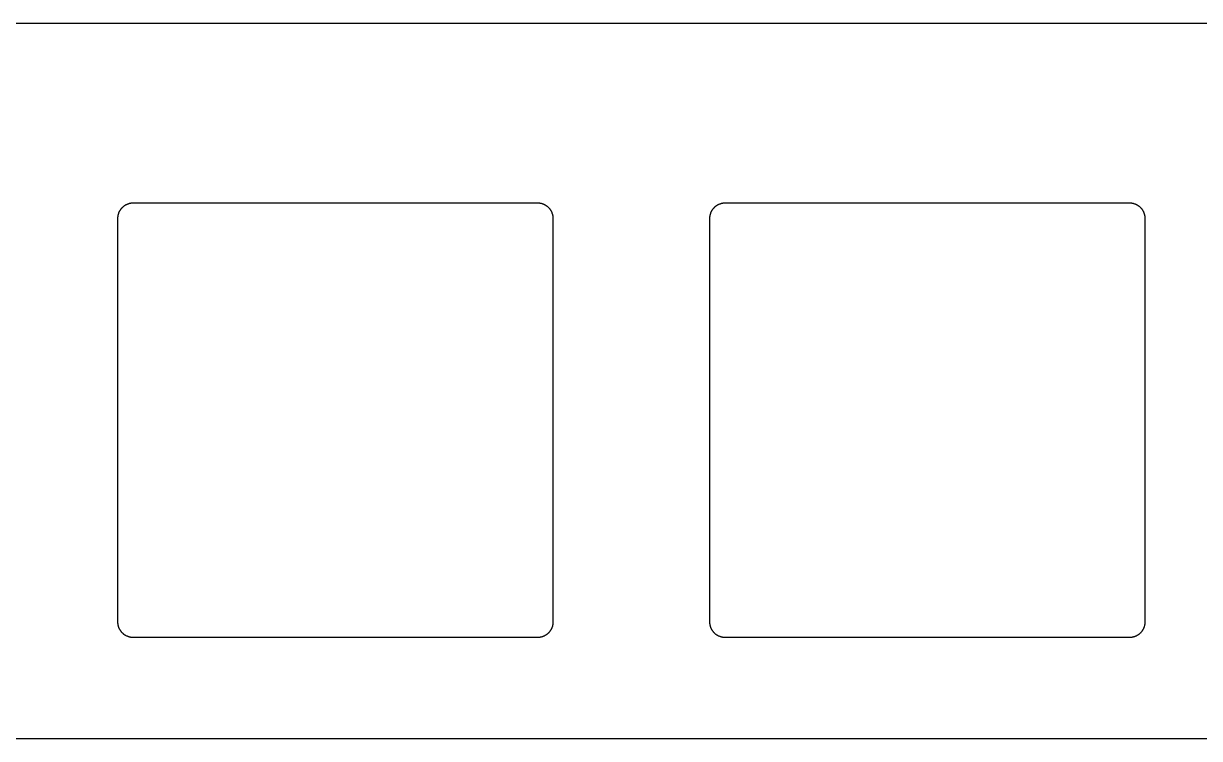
# Model space of a CAD drawing. Header units: millimetres. Extents: x 1057 to 1343, y -204 to -96.
# Drawn here: x 1132.81 to 1170.66, y -122.15 to -99.13 of the extents above; entities that cross this region are included whole.
import ezdxf

# ---------------------------------------------------------------- set-up
doc = ezdxf.new("R2010")
doc.units = ezdxf.units.MM
doc.layers.add('Layer 01', color=18, linetype='Continuous', true_color=0x000000)

msp = doc.modelspace()

# ---------------------------------------------------------------- linework, layer by layer
at = {"layer": 'Layer 01', "color": 0}
for p, q in [((1276.694, -99.125, 1.5), (1123.306, -99.125, 1.5)), ((1135.885, -105.216, 1.5), (1135.89, -105.204, 1.5)), ((1135.89, -105.204, 1.5), (1135.895, -105.193, 1.5)), ((1135.895, -105.193, 1.5), (1135.9, -105.182, 1.5)), ((1135.9, -105.182, 1.5), (1135.906, -105.17, 1.5)), ((1135.906, -105.17, 1.5), (1135.912, -105.159, 1.5)), ((1135.912, -105.159, 1.5), (1135.918, -105.148, 1.5)), ((1135.918, -105.148, 1.5), (1135.925, -105.137, 1.5)), ((1135.925, -105.137, 1.5), (1135.932, -105.126, 1.5)), ((1135.932, -105.126, 1.5), (1135.939, -105.116, 1.5)), ((1135.939, -105.116, 1.5), (1135.946, -105.105, 1.5)), ((1135.946, -105.105, 1.5), (1135.954, -105.095, 1.5)), ((1135.954, -105.095, 1.5), (1135.962, -105.085, 1.5)), ((1135.962, -105.085, 1.5), (1135.97, -105.075, 1.5)), ((1135.97, -105.075, 1.5), (1135.979, -105.065, 1.5)), ((1135.979, -105.065, 1.5), (1135.987, -105.056, 1.5)), ((1135.987, -105.056, 1.5), (1135.996, -105.046, 1.5)), ((1135.996, -105.046, 1.5), (1136.006, -105.037, 1.5)), ((1136.006, -105.037, 1.5), (1136.015, -105.029, 1.5)), ((1136.015, -105.029, 1.5), (1136.025, -105.02, 1.5)), ((1136.025, -105.02, 1.5), (1136.035, -105.012, 1.5)), ((1136.035, -105.012, 1.5), (1136.045, -105.004, 1.5)), ((1136.045, -105.004, 1.5), (1136.055, -104.996, 1.5)), ((1136.055, -104.996, 1.5), (1136.066, -104.989, 1.5)), ((1136.066, -104.989, 1.5), (1136.076, -104.982, 1.5)), ((1136.076, -104.982, 1.5), (1136.087, -104.975, 1.5)), ((1136.087, -104.975, 1.5), (1136.098, -104.968, 1.5)), ((1136.098, -104.968, 1.5), (1136.109, -104.962, 1.5)), ((1136.109, -104.962, 1.5), (1136.12, -104.956, 1.5)), ((1136.12, -104.956, 1.5), (1136.132, -104.95, 1.5)), ((1136.132, -104.95, 1.5), (1136.143, -104.945, 1.5)), ((1136.143, -104.945, 1.5), (1136.154, -104.94, 1.5)), ((1136.154, -104.94, 1.5), (1136.166, -104.935, 1.5)), ((1136.166, -104.935, 1.5), (1136.178, -104.931, 1.5)), ((1136.178, -104.931, 1.5), (1136.189, -104.927, 1.5)), ((1136.189, -104.927, 1.5), (1136.201, -104.923, 1.5)), ((1136.201, -104.923, 1.5), (1136.212, -104.919, 1.5)), ((1136.212, -104.919, 1.5), (1136.224, -104.916, 1.5)), ((1136.224, -104.916, 1.5), (1136.236, -104.913, 1.5)), ((1136.236, -104.913, 1.5), (1136.247, -104.911, 1.5)), ((1136.247, -104.911, 1.5), (1136.259, -104.908, 1.5)), ((1136.259, -104.908, 1.5), (1136.271, -104.906, 1.5)), ((1136.271, -104.906, 1.5), (1136.282, -104.905, 1.5)), ((1136.282, -104.905, 1.5), (1136.294, -104.903, 1.5)), ((1136.294, -104.903, 1.5), (1136.305, -104.902, 1.5)), ((1136.305, -104.902, 1.5), (1136.316, -104.901, 1.5)), ((1136.316, -104.901, 1.5), (1136.328, -104.9, 1.5)), ((1136.328, -104.9, 1.5), (1136.339, -104.9, 1.5)), ((1136.339, -104.9, 1.5), (1136.35, -104.9, 1.5)), ((1136.35, -104.9, 1.5), (1149.35, -104.9, 1.5)), ((1149.35, -104.9, 1.5), (1149.361, -104.9, 1.5)), ((1149.361, -104.9, 1.5), (1149.372, -104.9, 1.5)), ((1149.372, -104.9, 1.5), (1149.384, -104.901, 1.5)), ((1149.384, -104.901, 1.5), (1149.395, -104.902, 1.5)), ((1149.395, -104.902, 1.5), (1149.406, -104.903, 1.5)), ((1149.406, -104.903, 1.5), (1149.418, -104.905, 1.5)), ((1149.418, -104.905, 1.5), (1149.429, -104.906, 1.5)), ((1149.429, -104.906, 1.5), (1149.441, -104.908, 1.5)), ((1149.441, -104.908, 1.5), (1149.453, -104.911, 1.5)), ((1149.453, -104.911, 1.5), (1149.464, -104.913, 1.5)), ((1149.464, -104.913, 1.5), (1149.476, -104.916, 1.5)), ((1149.476, -104.916, 1.5), (1149.488, -104.919, 1.5)), ((1149.488, -104.919, 1.5), (1149.499, -104.923, 1.5)), ((1149.499, -104.923, 1.5), (1149.511, -104.927, 1.5)), ((1149.511, -104.927, 1.5), (1149.522, -104.931, 1.5)), ((1149.522, -104.931, 1.5), (1149.534, -104.935, 1.5)), ((1149.534, -104.935, 1.5), (1149.546, -104.94, 1.5)), ((1149.546, -104.94, 1.5), (1149.557, -104.945, 1.5)), ((1149.557, -104.945, 1.5), (1149.568, -104.95, 1.5)), ((1149.568, -104.95, 1.5), (1149.58, -104.956, 1.5)), ((1149.58, -104.956, 1.5), (1149.591, -104.962, 1.5)), ((1149.591, -104.962, 1.5), (1149.602, -104.968, 1.5)), ((1149.602, -104.968, 1.5), (1149.613, -104.975, 1.5)), ((1149.613, -104.975, 1.5), (1149.624, -104.982, 1.5)), ((1149.624, -104.982, 1.5), (1149.634, -104.989, 1.5)), ((1149.634, -104.989, 1.5), (1149.645, -104.996, 1.5)), ((1149.645, -104.996, 1.5), (1149.655, -105.004, 1.5)), ((1149.655, -105.004, 1.5), (1149.665, -105.012, 1.5)), ((1149.665, -105.012, 1.5), (1149.675, -105.02, 1.5)), ((1149.675, -105.02, 1.5), (1149.685, -105.029, 1.5)), ((1149.685, -105.029, 1.5), (1149.694, -105.037, 1.5)), ((1149.694, -105.037, 1.5), (1149.704, -105.046, 1.5)), ((1149.704, -105.046, 1.5), (1149.713, -105.056, 1.5)), ((1149.713, -105.056, 1.5), (1149.721, -105.065, 1.5)), ((1149.721, -105.065, 1.5), (1149.73, -105.075, 1.5)), ((1149.73, -105.075, 1.5), (1149.738, -105.085, 1.5)), ((1149.738, -105.085, 1.5), (1149.746, -105.095, 1.5)), ((1149.746, -105.095, 1.5), (1149.754, -105.105, 1.5)), ((1149.754, -105.105, 1.5), (1149.761, -105.116, 1.5)), ((1149.761, -105.116, 1.5), (1149.768, -105.126, 1.5)), ((1149.768, -105.126, 1.5), (1149.775, -105.137, 1.5)), ((1149.775, -105.137, 1.5), (1149.782, -105.148, 1.5)), ((1149.782, -105.148, 1.5), (1149.788, -105.159, 1.5)), ((1149.788, -105.159, 1.5), (1149.794, -105.17, 1.5)), ((1149.794, -105.17, 1.5), (1149.8, -105.182, 1.5)), ((1149.8, -105.182, 1.5), (1149.805, -105.193, 1.5)), ((1149.805, -105.193, 1.5), (1149.81, -105.204, 1.5)), ((1149.81, -105.204, 1.5), (1149.815, -105.216, 1.5)), ((1154.935, -105.216, 1.5), (1154.94, -105.204, 1.5)), ((1154.94, -105.204, 1.5), (1154.945, -105.193, 1.5)), ((1154.945, -105.193, 1.5), (1154.95, -105.182, 1.5)), ((1154.95, -105.182, 1.5), (1154.956, -105.17, 1.5)), ((1154.956, -105.17, 1.5), (1154.962, -105.159, 1.5)), ((1154.962, -105.159, 1.5), (1154.968, -105.148, 1.5)), ((1154.968, -105.148, 1.5), (1154.975, -105.137, 1.5)), ((1154.975, -105.137, 1.5), (1154.982, -105.126, 1.5)), ((1154.982, -105.126, 1.5), (1154.989, -105.116, 1.5)), ((1154.989, -105.116, 1.5), (1154.996, -105.105, 1.5)), ((1154.996, -105.105, 1.5), (1155.004, -105.095, 1.5)), ((1155.004, -105.095, 1.5), (1155.012, -105.085, 1.5)), ((1155.012, -105.085, 1.5), (1155.02, -105.075, 1.5)), ((1155.02, -105.075, 1.5), (1155.029, -105.065, 1.5)), ((1155.029, -105.065, 1.5), (1155.037, -105.056, 1.5)), ((1155.037, -105.056, 1.5), (1155.046, -105.046, 1.5)), ((1155.046, -105.046, 1.5), (1155.056, -105.037, 1.5)), ((1155.056, -105.037, 1.5), (1155.065, -105.029, 1.5)), ((1155.065, -105.029, 1.5), (1155.075, -105.02, 1.5)), ((1155.075, -105.02, 1.5), (1155.085, -105.012, 1.5)), ((1155.085, -105.012, 1.5), (1155.095, -105.004, 1.5)), ((1155.095, -105.004, 1.5), (1155.105, -104.996, 1.5)), ((1155.105, -104.996, 1.5), (1155.116, -104.989, 1.5)), ((1155.116, -104.989, 1.5), (1155.126, -104.982, 1.5)), ((1155.126, -104.982, 1.5), (1155.137, -104.975, 1.5)), ((1155.137, -104.975, 1.5), (1155.148, -104.968, 1.5)), ((1155.148, -104.968, 1.5), (1155.159, -104.962, 1.5)), ((1155.159, -104.962, 1.5), (1155.17, -104.956, 1.5)), ((1155.17, -104.956, 1.5), (1155.182, -104.95, 1.5)), ((1155.182, -104.95, 1.5), (1155.193, -104.945, 1.5)), ((1155.193, -104.945, 1.5), (1155.204, -104.94, 1.5)), ((1155.204, -104.94, 1.5), (1155.216, -104.935, 1.5)), ((1155.216, -104.935, 1.5), (1155.228, -104.931, 1.5)), ((1155.228, -104.931, 1.5), (1155.239, -104.927, 1.5)), ((1155.239, -104.927, 1.5), (1155.251, -104.923, 1.5)), ((1155.251, -104.923, 1.5), (1155.262, -104.919, 1.5)), ((1155.262, -104.919, 1.5), (1155.274, -104.916, 1.5)), ((1155.274, -104.916, 1.5), (1155.286, -104.913, 1.5)), ((1155.286, -104.913, 1.5), (1155.297, -104.911, 1.5)), ((1155.297, -104.911, 1.5), (1155.309, -104.908, 1.5)), ((1155.309, -104.908, 1.5), (1155.321, -104.906, 1.5)), ((1155.321, -104.906, 1.5), (1155.332, -104.905, 1.5)), ((1155.332, -104.905, 1.5), (1155.344, -104.903, 1.5)), ((1155.344, -104.903, 1.5), (1155.355, -104.902, 1.5)), ((1155.355, -104.902, 1.5), (1155.366, -104.901, 1.5)), ((1155.366, -104.901, 1.5), (1155.378, -104.9, 1.5)), ((1155.378, -104.9, 1.5), (1155.389, -104.9, 1.5)), ((1155.389, -104.9, 1.5), (1155.4, -104.9, 1.5)), ((1155.4, -104.9, 1.5), (1168.4, -104.9, 1.5)), ((1168.4, -104.9, 1.5), (1168.411, -104.9, 1.5)), ((1168.411, -104.9, 1.5), (1168.422, -104.9, 1.5)), ((1168.422, -104.9, 1.5), (1168.434, -104.901, 1.5)), ((1168.434, -104.901, 1.5), (1168.445, -104.902, 1.5)), ((1168.445, -104.902, 1.5), (1168.456, -104.903, 1.5)), ((1168.456, -104.903, 1.5), (1168.468, -104.905, 1.5)), ((1168.468, -104.905, 1.5), (1168.479, -104.906, 1.5)), ((1168.479, -104.906, 1.5), (1168.491, -104.908, 1.5)), ((1168.491, -104.908, 1.5), (1168.503, -104.911, 1.5)), ((1168.503, -104.911, 1.5), (1168.514, -104.913, 1.5)), ((1168.514, -104.913, 1.5), (1168.526, -104.916, 1.5)), ((1168.526, -104.916, 1.5), (1168.538, -104.919, 1.5)), ((1168.538, -104.919, 1.5), (1168.549, -104.923, 1.5)), ((1168.549, -104.923, 1.5), (1168.561, -104.927, 1.5)), ((1168.561, -104.927, 1.5), (1168.572, -104.931, 1.5)), ((1168.572, -104.931, 1.5), (1168.584, -104.935, 1.5)), ((1168.584, -104.935, 1.5), (1168.596, -104.94, 1.5)), ((1168.596, -104.94, 1.5), (1168.607, -104.945, 1.5)), ((1168.607, -104.945, 1.5), (1168.618, -104.95, 1.5)), ((1168.618, -104.95, 1.5), (1168.63, -104.956, 1.5)), ((1168.63, -104.956, 1.5), (1168.641, -104.962, 1.5)), ((1168.641, -104.962, 1.5), (1168.652, -104.968, 1.5)), ((1168.652, -104.968, 1.5), (1168.663, -104.975, 1.5)), ((1168.663, -104.975, 1.5), (1168.674, -104.982, 1.5)), ((1168.674, -104.982, 1.5), (1168.684, -104.989, 1.5)), ((1168.684, -104.989, 1.5), (1168.695, -104.996, 1.5)), ((1168.695, -104.996, 1.5), (1168.705, -105.004, 1.5)), ((1168.705, -105.004, 1.5), (1168.715, -105.012, 1.5)), ((1168.715, -105.012, 1.5), (1168.725, -105.02, 1.5)), ((1168.725, -105.02, 1.5), (1168.735, -105.029, 1.5)), ((1168.735, -105.029, 1.5), (1168.744, -105.037, 1.5)), ((1168.744, -105.037, 1.5), (1168.754, -105.046, 1.5)), ((1168.754, -105.046, 1.5), (1168.763, -105.056, 1.5)), ((1168.763, -105.056, 1.5), (1168.771, -105.065, 1.5)), ((1168.771, -105.065, 1.5), (1168.78, -105.075, 1.5)), ((1168.78, -105.075, 1.5), (1168.788, -105.085, 1.5)), ((1168.788, -105.085, 1.5), (1168.796, -105.095, 1.5)), ((1168.796, -105.095, 1.5), (1168.804, -105.105, 1.5)), ((1168.804, -105.105, 1.5), (1168.811, -105.116, 1.5)), ((1168.811, -105.116, 1.5), (1168.818, -105.126, 1.5)), ((1168.818, -105.126, 1.5), (1168.825, -105.137, 1.5)), ((1168.825, -105.137, 1.5), (1168.832, -105.148, 1.5)), ((1168.832, -105.148, 1.5), (1168.838, -105.159, 1.5)), ((1168.838, -105.159, 1.5), (1168.844, -105.17, 1.5)), ((1168.844, -105.17, 1.5), (1168.85, -105.182, 1.5)), ((1168.85, -105.182, 1.5), (1168.855, -105.193, 1.5)), ((1168.855, -105.193, 1.5), (1168.86, -105.204, 1.5)), ((1168.86, -105.204, 1.5), (1168.865, -105.216, 1.5)), ((1135.85, -105.378, 1.5), (1135.851, -105.366, 1.5)), ((1135.85, -105.389, 1.5), (1135.85, -105.378, 1.5)), ((1135.85, -105.4, 1.5), (1135.85, -105.389, 1.5)), ((1135.85, -118.4, 1.5), (1135.85, -105.4, 1.5)), ((1135.851, -105.366, 1.5), (1135.852, -105.355, 1.5)), ((1135.852, -105.355, 1.5), (1135.853, -105.344, 1.5)), ((1135.853, -105.344, 1.5), (1135.855, -105.332, 1.5)), ((1135.855, -105.332, 1.5), (1135.856, -105.321, 1.5)), ((1135.856, -105.321, 1.5), (1135.858, -105.309, 1.5)), ((1135.858, -105.309, 1.5), (1135.861, -105.297, 1.5)), ((1135.861, -105.297, 1.5), (1135.863, -105.286, 1.5)), ((1135.863, -105.286, 1.5), (1135.866, -105.274, 1.5)), ((1135.866, -105.274, 1.5), (1135.869, -105.262, 1.5)), ((1135.869, -105.262, 1.5), (1135.873, -105.251, 1.5)), ((1135.873, -105.251, 1.5), (1135.877, -105.239, 1.5)), ((1135.877, -105.239, 1.5), (1135.881, -105.228, 1.5)), ((1135.881, -105.228, 1.5), (1135.885, -105.216, 1.5)), ((1149.815, -105.216, 1.5), (1149.819, -105.228, 1.5)), ((1149.819, -105.228, 1.5), (1149.823, -105.239, 1.5)), ((1149.823, -105.239, 1.5), (1149.827, -105.251, 1.5)), ((1149.827, -105.251, 1.5), (1149.831, -105.262, 1.5)), ((1149.831, -105.262, 1.5), (1149.834, -105.274, 1.5)), ((1149.834, -105.274, 1.5), (1149.837, -105.286, 1.5)), ((1149.837, -105.286, 1.5), (1149.839, -105.297, 1.5)), ((1149.839, -105.297, 1.5), (1149.842, -105.309, 1.5)), ((1149.842, -105.309, 1.5), (1149.844, -105.321, 1.5)), ((1149.844, -105.321, 1.5), (1149.845, -105.332, 1.5)), ((1149.845, -105.332, 1.5), (1149.847, -105.344, 1.5)), ((1149.847, -105.344, 1.5), (1149.848, -105.355, 1.5)), ((1149.848, -105.355, 1.5), (1149.849, -105.366, 1.5)), ((1149.849, -105.366, 1.5), (1149.85, -105.378, 1.5)), ((1149.85, -105.378, 1.5), (1149.85, -105.389, 1.5)), ((1149.85, -105.389, 1.5), (1149.85, -105.4, 1.5)), ((1149.85, -105.4, 1.5), (1149.85, -118.4, 1.5)), ((1154.9, -105.378, 1.5), (1154.901, -105.366, 1.5)), ((1154.9, -105.389, 1.5), (1154.9, -105.378, 1.5)), ((1154.9, -105.4, 1.5), (1154.9, -105.389, 1.5)), ((1154.9, -118.4, 1.5), (1154.9, -105.4, 1.5)), ((1154.901, -105.366, 1.5), (1154.902, -105.355, 1.5)), ((1154.902, -105.355, 1.5), (1154.903, -105.344, 1.5)), ((1154.903, -105.344, 1.5), (1154.905, -105.332, 1.5)), ((1154.905, -105.332, 1.5), (1154.906, -105.321, 1.5)), ((1154.906, -105.321, 1.5), (1154.908, -105.309, 1.5)), ((1154.908, -105.309, 1.5), (1154.911, -105.297, 1.5)), ((1154.911, -105.297, 1.5), (1154.913, -105.286, 1.5)), ((1154.913, -105.286, 1.5), (1154.916, -105.274, 1.5)), ((1154.916, -105.274, 1.5), (1154.919, -105.262, 1.5)), ((1154.919, -105.262, 1.5), (1154.923, -105.251, 1.5)), ((1154.923, -105.251, 1.5), (1154.927, -105.239, 1.5)), ((1154.927, -105.239, 1.5), (1154.931, -105.228, 1.5)), ((1154.931, -105.228, 1.5), (1154.935, -105.216, 1.5)), ((1168.865, -105.216, 1.5), (1168.869, -105.228, 1.5)), ((1168.869, -105.228, 1.5), (1168.873, -105.239, 1.5)), ((1168.873, -105.239, 1.5), (1168.877, -105.251, 1.5)), ((1168.877, -105.251, 1.5), (1168.881, -105.262, 1.5)), ((1168.881, -105.262, 1.5), (1168.884, -105.274, 1.5)), ((1168.884, -105.274, 1.5), (1168.887, -105.286, 1.5)), ((1168.887, -105.286, 1.5), (1168.889, -105.297, 1.5)), ((1168.889, -105.297, 1.5), (1168.892, -105.309, 1.5)), ((1168.892, -105.309, 1.5), (1168.894, -105.321, 1.5)), ((1168.894, -105.321, 1.5), (1168.895, -105.332, 1.5)), ((1168.895, -105.332, 1.5), (1168.897, -105.344, 1.5)), ((1168.897, -105.344, 1.5), (1168.898, -105.355, 1.5)), ((1168.898, -105.355, 1.5), (1168.899, -105.366, 1.5)), ((1168.899, -105.366, 1.5), (1168.9, -105.378, 1.5)), ((1168.9, -105.378, 1.5), (1168.9, -105.389, 1.5)), ((1168.9, -105.389, 1.5), (1168.9, -105.4, 1.5)), ((1168.9, -105.4, 1.5), (1168.9, -118.4, 1.5)), ((1135.85, -118.411, 1.5), (1135.85, -118.4, 1.5)), ((1135.85, -118.422, 1.5), (1135.85, -118.411, 1.5)), ((1135.851, -118.434, 1.5), (1135.85, -118.422, 1.5)), ((1135.852, -118.445, 1.5), (1135.851, -118.434, 1.5)), ((1135.853, -118.456, 1.5), (1135.852, -118.445, 1.5)), ((1149.848, -118.445, 1.5), (1149.847, -118.456, 1.5)), ((1149.849, -118.434, 1.5), (1149.848, -118.445, 1.5)), ((1149.85, -118.422, 1.5), (1149.849, -118.434, 1.5)), ((1149.85, -118.4, 1.5), (1149.85, -118.411, 1.5)), ((1149.85, -118.411, 1.5), (1149.85, -118.422, 1.5)), ((1154.9, -118.411, 1.5), (1154.9, -118.4, 1.5)), ((1154.9, -118.422, 1.5), (1154.9, -118.411, 1.5)), ((1154.901, -118.434, 1.5), (1154.9, -118.422, 1.5)), ((1154.902, -118.445, 1.5), (1154.901, -118.434, 1.5)), ((1154.903, -118.456, 1.5), (1154.902, -118.445, 1.5)), ((1168.898, -118.445, 1.5), (1168.897, -118.456, 1.5)), ((1168.899, -118.434, 1.5), (1168.898, -118.445, 1.5)), ((1168.9, -118.422, 1.5), (1168.899, -118.434, 1.5)), ((1168.9, -118.4, 1.5), (1168.9, -118.411, 1.5)), ((1168.9, -118.411, 1.5), (1168.9, -118.422, 1.5)), ((1135.855, -118.468, 1.5), (1135.853, -118.456, 1.5)), ((1135.856, -118.479, 1.5), (1135.855, -118.468, 1.5)), ((1135.858, -118.491, 1.5), (1135.856, -118.479, 1.5)), ((1135.861, -118.503, 1.5), (1135.858, -118.491, 1.5)), ((1135.863, -118.514, 1.5), (1135.861, -118.503, 1.5)), ((1135.866, -118.526, 1.5), (1135.863, -118.514, 1.5)), ((1135.869, -118.538, 1.5), (1135.866, -118.526, 1.5)), ((1135.873, -118.549, 1.5), (1135.869, -118.538, 1.5)), ((1135.877, -118.561, 1.5), (1135.873, -118.549, 1.5)), ((1135.881, -118.572, 1.5), (1135.877, -118.561, 1.5)), ((1135.885, -118.584, 1.5), (1135.881, -118.572, 1.5)), ((1135.89, -118.596, 1.5), (1135.885, -118.584, 1.5)), ((1135.895, -118.607, 1.5), (1135.89, -118.596, 1.5)), ((1135.9, -118.618, 1.5), (1135.895, -118.607, 1.5)), ((1135.906, -118.63, 1.5), (1135.9, -118.618, 1.5)), ((1135.912, -118.641, 1.5), (1135.906, -118.63, 1.5)), ((1135.918, -118.652, 1.5), (1135.912, -118.641, 1.5)), ((1135.925, -118.663, 1.5), (1135.918, -118.652, 1.5)), ((1135.932, -118.674, 1.5), (1135.925, -118.663, 1.5)), ((1135.939, -118.684, 1.5), (1135.932, -118.674, 1.5)), ((1135.946, -118.695, 1.5), (1135.939, -118.684, 1.5)), ((1135.954, -118.705, 1.5), (1135.946, -118.695, 1.5)), ((1135.962, -118.715, 1.5), (1135.954, -118.705, 1.5)), ((1135.97, -118.725, 1.5), (1135.962, -118.715, 1.5)), ((1135.979, -118.735, 1.5), (1135.97, -118.725, 1.5)), ((1135.987, -118.744, 1.5), (1135.979, -118.735, 1.5)), ((1135.996, -118.754, 1.5), (1135.987, -118.744, 1.5)), ((1136.006, -118.763, 1.5), (1135.996, -118.754, 1.5)), ((1136.015, -118.771, 1.5), (1136.006, -118.763, 1.5)), ((1136.025, -118.78, 1.5), (1136.015, -118.771, 1.5)), ((1136.035, -118.788, 1.5), (1136.025, -118.78, 1.5)), ((1136.045, -118.796, 1.5), (1136.035, -118.788, 1.5)), ((1136.055, -118.804, 1.5), (1136.045, -118.796, 1.5)), ((1136.066, -118.811, 1.5), (1136.055, -118.804, 1.5)), ((1136.076, -118.818, 1.5), (1136.066, -118.811, 1.5)), ((1136.087, -118.825, 1.5), (1136.076, -118.818, 1.5)), ((1136.098, -118.832, 1.5), (1136.087, -118.825, 1.5)), ((1149.613, -118.825, 1.5), (1149.602, -118.832, 1.5)), ((1149.624, -118.818, 1.5), (1149.613, -118.825, 1.5)), ((1149.634, -118.811, 1.5), (1149.624, -118.818, 1.5)), ((1149.645, -118.804, 1.5), (1149.634, -118.811, 1.5)), ((1149.655, -118.796, 1.5), (1149.645, -118.804, 1.5)), ((1149.665, -118.788, 1.5), (1149.655, -118.796, 1.5)), ((1149.675, -118.78, 1.5), (1149.665, -118.788, 1.5)), ((1149.685, -118.771, 1.5), (1149.675, -118.78, 1.5)), ((1149.694, -118.763, 1.5), (1149.685, -118.771, 1.5)), ((1149.704, -118.754, 1.5), (1149.694, -118.763, 1.5)), ((1149.713, -118.744, 1.5), (1149.704, -118.754, 1.5)), ((1149.721, -118.735, 1.5), (1149.713, -118.744, 1.5)), ((1149.73, -118.725, 1.5), (1149.721, -118.735, 1.5)), ((1149.738, -118.715, 1.5), (1149.73, -118.725, 1.5)), ((1149.746, -118.705, 1.5), (1149.738, -118.715, 1.5)), ((1149.754, -118.695, 1.5), (1149.746, -118.705, 1.5)), ((1149.761, -118.684, 1.5), (1149.754, -118.695, 1.5)), ((1149.768, -118.674, 1.5), (1149.761, -118.684, 1.5)), ((1149.775, -118.663, 1.5), (1149.768, -118.674, 1.5)), ((1149.782, -118.652, 1.5), (1149.775, -118.663, 1.5)), ((1149.788, -118.641, 1.5), (1149.782, -118.652, 1.5)), ((1149.794, -118.63, 1.5), (1149.788, -118.641, 1.5)), ((1149.8, -118.618, 1.5), (1149.794, -118.63, 1.5)), ((1149.805, -118.607, 1.5), (1149.8, -118.618, 1.5)), ((1149.81, -118.596, 1.5), (1149.805, -118.607, 1.5)), ((1149.815, -118.584, 1.5), (1149.81, -118.596, 1.5)), ((1149.819, -118.572, 1.5), (1149.815, -118.584, 1.5)), ((1149.823, -118.561, 1.5), (1149.819, -118.572, 1.5)), ((1149.827, -118.549, 1.5), (1149.823, -118.561, 1.5)), ((1149.831, -118.538, 1.5), (1149.827, -118.549, 1.5)), ((1149.834, -118.526, 1.5), (1149.831, -118.538, 1.5)), ((1149.837, -118.514, 1.5), (1149.834, -118.526, 1.5)), ((1149.839, -118.503, 1.5), (1149.837, -118.514, 1.5)), ((1149.842, -118.491, 1.5), (1149.839, -118.503, 1.5)), ((1149.844, -118.479, 1.5), (1149.842, -118.491, 1.5)), ((1149.845, -118.468, 1.5), (1149.844, -118.479, 1.5)), ((1149.847, -118.456, 1.5), (1149.845, -118.468, 1.5)), ((1154.905, -118.468, 1.5), (1154.903, -118.456, 1.5)), ((1154.906, -118.479, 1.5), (1154.905, -118.468, 1.5)), ((1154.908, -118.491, 1.5), (1154.906, -118.479, 1.5)), ((1154.911, -118.503, 1.5), (1154.908, -118.491, 1.5)), ((1154.913, -118.514, 1.5), (1154.911, -118.503, 1.5)), ((1154.916, -118.526, 1.5), (1154.913, -118.514, 1.5)), ((1154.919, -118.538, 1.5), (1154.916, -118.526, 1.5)), ((1154.923, -118.549, 1.5), (1154.919, -118.538, 1.5)), ((1154.927, -118.561, 1.5), (1154.923, -118.549, 1.5)), ((1154.931, -118.572, 1.5), (1154.927, -118.561, 1.5)), ((1154.935, -118.584, 1.5), (1154.931, -118.572, 1.5)), ((1154.94, -118.596, 1.5), (1154.935, -118.584, 1.5)), ((1154.945, -118.607, 1.5), (1154.94, -118.596, 1.5)), ((1154.95, -118.618, 1.5), (1154.945, -118.607, 1.5)), ((1154.956, -118.63, 1.5), (1154.95, -118.618, 1.5)), ((1154.962, -118.641, 1.5), (1154.956, -118.63, 1.5)), ((1154.968, -118.652, 1.5), (1154.962, -118.641, 1.5)), ((1154.975, -118.663, 1.5), (1154.968, -118.652, 1.5)), ((1154.982, -118.674, 1.5), (1154.975, -118.663, 1.5)), ((1154.989, -118.684, 1.5), (1154.982, -118.674, 1.5)), ((1154.996, -118.695, 1.5), (1154.989, -118.684, 1.5)), ((1155.004, -118.705, 1.5), (1154.996, -118.695, 1.5)), ((1155.012, -118.715, 1.5), (1155.004, -118.705, 1.5)), ((1155.02, -118.725, 1.5), (1155.012, -118.715, 1.5)), ((1155.029, -118.735, 1.5), (1155.02, -118.725, 1.5)), ((1155.037, -118.744, 1.5), (1155.029, -118.735, 1.5)), ((1155.046, -118.754, 1.5), (1155.037, -118.744, 1.5)), ((1155.056, -118.763, 1.5), (1155.046, -118.754, 1.5)), ((1155.065, -118.771, 1.5), (1155.056, -118.763, 1.5)), ((1155.075, -118.78, 1.5), (1155.065, -118.771, 1.5)), ((1155.085, -118.788, 1.5), (1155.075, -118.78, 1.5)), ((1155.095, -118.796, 1.5), (1155.085, -118.788, 1.5)), ((1155.105, -118.804, 1.5), (1155.095, -118.796, 1.5)), ((1155.116, -118.811, 1.5), (1155.105, -118.804, 1.5)), ((1155.126, -118.818, 1.5), (1155.116, -118.811, 1.5)), ((1155.137, -118.825, 1.5), (1155.126, -118.818, 1.5)), ((1155.148, -118.832, 1.5), (1155.137, -118.825, 1.5)), ((1168.663, -118.825, 1.5), (1168.652, -118.832, 1.5)), ((1168.674, -118.818, 1.5), (1168.663, -118.825, 1.5)), ((1168.684, -118.811, 1.5), (1168.674, -118.818, 1.5)), ((1168.695, -118.804, 1.5), (1168.684, -118.811, 1.5)), ((1168.705, -118.796, 1.5), (1168.695, -118.804, 1.5)), ((1168.715, -118.788, 1.5), (1168.705, -118.796, 1.5)), ((1168.725, -118.78, 1.5), (1168.715, -118.788, 1.5)), ((1168.735, -118.771, 1.5), (1168.725, -118.78, 1.5)), ((1168.744, -118.763, 1.5), (1168.735, -118.771, 1.5)), ((1168.754, -118.754, 1.5), (1168.744, -118.763, 1.5)), ((1168.763, -118.744, 1.5), (1168.754, -118.754, 1.5)), ((1168.771, -118.735, 1.5), (1168.763, -118.744, 1.5)), ((1168.78, -118.725, 1.5), (1168.771, -118.735, 1.5)), ((1168.788, -118.715, 1.5), (1168.78, -118.725, 1.5)), ((1168.796, -118.705, 1.5), (1168.788, -118.715, 1.5)), ((1168.804, -118.695, 1.5), (1168.796, -118.705, 1.5)), ((1168.811, -118.684, 1.5), (1168.804, -118.695, 1.5)), ((1168.818, -118.674, 1.5), (1168.811, -118.684, 1.5)), ((1168.825, -118.663, 1.5), (1168.818, -118.674, 1.5)), ((1168.832, -118.652, 1.5), (1168.825, -118.663, 1.5)), ((1168.838, -118.641, 1.5), (1168.832, -118.652, 1.5)), ((1168.844, -118.63, 1.5), (1168.838, -118.641, 1.5)), ((1168.85, -118.618, 1.5), (1168.844, -118.63, 1.5)), ((1168.855, -118.607, 1.5), (1168.85, -118.618, 1.5)), ((1168.86, -118.596, 1.5), (1168.855, -118.607, 1.5)), ((1168.865, -118.584, 1.5), (1168.86, -118.596, 1.5)), ((1168.869, -118.572, 1.5), (1168.865, -118.584, 1.5)), ((1168.873, -118.561, 1.5), (1168.869, -118.572, 1.5)), ((1168.877, -118.549, 1.5), (1168.873, -118.561, 1.5)), ((1168.881, -118.538, 1.5), (1168.877, -118.549, 1.5)), ((1168.884, -118.526, 1.5), (1168.881, -118.538, 1.5)), ((1168.887, -118.514, 1.5), (1168.884, -118.526, 1.5)), ((1168.889, -118.503, 1.5), (1168.887, -118.514, 1.5)), ((1168.892, -118.491, 1.5), (1168.889, -118.503, 1.5)), ((1168.894, -118.479, 1.5), (1168.892, -118.491, 1.5)), ((1168.895, -118.468, 1.5), (1168.894, -118.479, 1.5)), ((1168.897, -118.456, 1.5), (1168.895, -118.468, 1.5)), ((1136.109, -118.838, 1.5), (1136.098, -118.832, 1.5)), ((1136.12, -118.844, 1.5), (1136.109, -118.838, 1.5)), ((1136.132, -118.85, 1.5), (1136.12, -118.844, 1.5)), ((1136.143, -118.855, 1.5), (1136.132, -118.85, 1.5)), ((1136.154, -118.86, 1.5), (1136.143, -118.855, 1.5)), ((1136.166, -118.865, 1.5), (1136.154, -118.86, 1.5)), ((1136.178, -118.869, 1.5), (1136.166, -118.865, 1.5)), ((1136.189, -118.873, 1.5), (1136.178, -118.869, 1.5)), ((1136.201, -118.877, 1.5), (1136.189, -118.873, 1.5)), ((1136.212, -118.881, 1.5), (1136.201, -118.877, 1.5)), ((1136.224, -118.884, 1.5), (1136.212, -118.881, 1.5)), ((1136.236, -118.887, 1.5), (1136.224, -118.884, 1.5)), ((1136.247, -118.889, 1.5), (1136.236, -118.887, 1.5)), ((1136.259, -118.892, 1.5), (1136.247, -118.889, 1.5)), ((1136.271, -118.894, 1.5), (1136.259, -118.892, 1.5)), ((1136.282, -118.895, 1.5), (1136.271, -118.894, 1.5)), ((1136.294, -118.897, 1.5), (1136.282, -118.895, 1.5)), ((1136.305, -118.898, 1.5), (1136.294, -118.897, 1.5)), ((1136.316, -118.899, 1.5), (1136.305, -118.898, 1.5)), ((1136.328, -118.9, 1.5), (1136.316, -118.899, 1.5)), ((1136.339, -118.9, 1.5), (1136.328, -118.9, 1.5)), ((1136.35, -118.9, 1.5), (1136.339, -118.9, 1.5)), ((1149.35, -118.9, 1.5), (1136.35, -118.9, 1.5)), ((1149.361, -118.9, 1.5), (1149.35, -118.9, 1.5)), ((1149.372, -118.9, 1.5), (1149.361, -118.9, 1.5)), ((1149.384, -118.899, 1.5), (1149.372, -118.9, 1.5)), ((1149.395, -118.898, 1.5), (1149.384, -118.899, 1.5)), ((1149.406, -118.897, 1.5), (1149.395, -118.898, 1.5)), ((1149.418, -118.895, 1.5), (1149.406, -118.897, 1.5)), ((1149.429, -118.894, 1.5), (1149.418, -118.895, 1.5)), ((1149.441, -118.892, 1.5), (1149.429, -118.894, 1.5)), ((1149.453, -118.889, 1.5), (1149.441, -118.892, 1.5)), ((1149.464, -118.887, 1.5), (1149.453, -118.889, 1.5)), ((1149.476, -118.884, 1.5), (1149.464, -118.887, 1.5)), ((1149.488, -118.881, 1.5), (1149.476, -118.884, 1.5)), ((1149.499, -118.877, 1.5), (1149.488, -118.881, 1.5)), ((1149.511, -118.873, 1.5), (1149.499, -118.877, 1.5)), ((1149.522, -118.869, 1.5), (1149.511, -118.873, 1.5)), ((1149.534, -118.865, 1.5), (1149.522, -118.869, 1.5)), ((1149.546, -118.86, 1.5), (1149.534, -118.865, 1.5)), ((1149.557, -118.855, 1.5), (1149.546, -118.86, 1.5)), ((1149.568, -118.85, 1.5), (1149.557, -118.855, 1.5)), ((1149.58, -118.844, 1.5), (1149.568, -118.85, 1.5)), ((1149.591, -118.838, 1.5), (1149.58, -118.844, 1.5)), ((1149.602, -118.832, 1.5), (1149.591, -118.838, 1.5)), ((1155.159, -118.838, 1.5), (1155.148, -118.832, 1.5)), ((1155.17, -118.844, 1.5), (1155.159, -118.838, 1.5)), ((1155.182, -118.85, 1.5), (1155.17, -118.844, 1.5)), ((1155.193, -118.855, 1.5), (1155.182, -118.85, 1.5)), ((1155.204, -118.86, 1.5), (1155.193, -118.855, 1.5)), ((1155.216, -118.865, 1.5), (1155.204, -118.86, 1.5)), ((1155.228, -118.869, 1.5), (1155.216, -118.865, 1.5)), ((1155.239, -118.873, 1.5), (1155.228, -118.869, 1.5)), ((1155.251, -118.877, 1.5), (1155.239, -118.873, 1.5)), ((1155.262, -118.881, 1.5), (1155.251, -118.877, 1.5)), ((1155.274, -118.884, 1.5), (1155.262, -118.881, 1.5)), ((1155.286, -118.887, 1.5), (1155.274, -118.884, 1.5)), ((1155.297, -118.889, 1.5), (1155.286, -118.887, 1.5)), ((1155.309, -118.892, 1.5), (1155.297, -118.889, 1.5)), ((1155.321, -118.894, 1.5), (1155.309, -118.892, 1.5)), ((1155.332, -118.895, 1.5), (1155.321, -118.894, 1.5)), ((1155.344, -118.897, 1.5), (1155.332, -118.895, 1.5)), ((1155.355, -118.898, 1.5), (1155.344, -118.897, 1.5)), ((1155.366, -118.899, 1.5), (1155.355, -118.898, 1.5)), ((1155.378, -118.9, 1.5), (1155.366, -118.899, 1.5)), ((1155.389, -118.9, 1.5), (1155.378, -118.9, 1.5)), ((1155.4, -118.9, 1.5), (1155.389, -118.9, 1.5)), ((1168.4, -118.9, 1.5), (1155.4, -118.9, 1.5)), ((1168.411, -118.9, 1.5), (1168.4, -118.9, 1.5)), ((1168.422, -118.9, 1.5), (1168.411, -118.9, 1.5)), ((1168.434, -118.899, 1.5), (1168.422, -118.9, 1.5)), ((1168.445, -118.898, 1.5), (1168.434, -118.899, 1.5)), ((1168.456, -118.897, 1.5), (1168.445, -118.898, 1.5)), ((1168.468, -118.895, 1.5), (1168.456, -118.897, 1.5)), ((1168.479, -118.894, 1.5), (1168.468, -118.895, 1.5)), ((1168.491, -118.892, 1.5), (1168.479, -118.894, 1.5)), ((1168.503, -118.889, 1.5), (1168.491, -118.892, 1.5)), ((1168.514, -118.887, 1.5), (1168.503, -118.889, 1.5)), ((1168.526, -118.884, 1.5), (1168.514, -118.887, 1.5)), ((1168.538, -118.881, 1.5), (1168.526, -118.884, 1.5)), ((1168.549, -118.877, 1.5), (1168.538, -118.881, 1.5)), ((1168.561, -118.873, 1.5), (1168.549, -118.877, 1.5)), ((1168.572, -118.869, 1.5), (1168.561, -118.873, 1.5)), ((1168.584, -118.865, 1.5), (1168.572, -118.869, 1.5)), ((1168.596, -118.86, 1.5), (1168.584, -118.865, 1.5)), ((1168.607, -118.855, 1.5), (1168.596, -118.86, 1.5)), ((1168.618, -118.85, 1.5), (1168.607, -118.855, 1.5)), ((1168.63, -118.844, 1.5), (1168.618, -118.85, 1.5)), ((1168.641, -118.838, 1.5), (1168.63, -118.844, 1.5)), ((1168.652, -118.832, 1.5), (1168.641, -118.838, 1.5)), ((1086.925, -122.15, 1.5), (1313.075, -122.15, 1.5))]:
    msp.add_line(p, q, dxfattribs=at)

doc.saveas('drawing.dxf')
